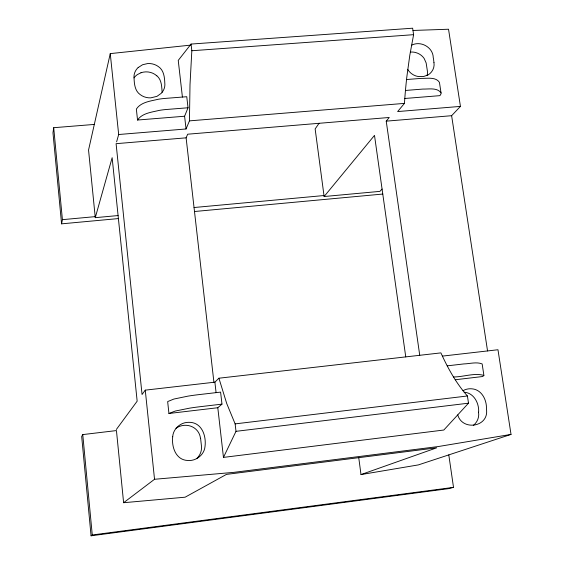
<?xml version="1.0" encoding="UTF-8"?>
<svg xmlns="http://www.w3.org/2000/svg" width="564" height="564" viewBox="0 0 564 564"><rect width="100%" height="100%" fill="white"/><g stroke="black" fill="none" stroke-linecap="round" stroke-linejoin="round"><path stroke-width="0.85" d="M116.6 141.867L118.673 134.514L186.049 128.973L189.448 120.865L190.005 84.741L191.831 50.746L191.055 44.07L412.644 28.2L413.602 34.679L409.809 55.209L406.856 76.725A611.975 576.154 -16.7 0 0 404.451 103.388L397.648 111.566L460.435 106.399L448.535 29.229L412.975 30.463M94.315 124.425L53.7 127.704L52.974 132.808L61.575 223.845L118.398 218.571M447.203 365.853L463.798 363.928C469.741 363.787 476.587 361.651 482.157 363.942L483.891 375.384L482.981 376.294A8.143 7.67 -16.7 0 1 482.495 376.541L455.247 379.755M61.575 223.845L62.407 219.664L53.7 127.704M190.188 45.169L110.255 53.615L88.548 150.045L95.274 217.662L118.087 215.554M95.274 217.662L112.144 157.701L137.158 401.173L116.339 429.493M184.597 116.233L188.031 107.766L186.762 96.719L165.478 98.383A80.335 75.632 -16.7 0 0 158.089 99.292C150.602 101.118 140.887 102.07 136.361 109.085L137.531 120.033L184.597 116.233L186.049 128.973M213.918 382.279L186.113 137.835L187.664 134.204L389.245 117.481L386.227 121.154L419.736 355.299M137.531 120.033C142.149 113.103 151.829 112.201 159.309 110.375A82.379 77.557 -16.7 0 1 166.711 109.465L188.031 107.766M223.457 457.397L235.999 431.333L235.132 423.888L226.735 403.542L218.917 378.211L440.907 352.881C447.894 368.264 456.184 383.28 467.429 395.984L468.501 403.182L443.819 430.029L223.457 457.397L217.803 407.73L221.976 404.134L220.602 392.114L198.493 394.673A219.798 206.932 -16.7 0 0 188.115 396.111L173.909 399.044L167.656 401.582L168.932 413.482L217.803 407.73M358.774 457.82L360.995 474.578L436.698 447.816L226.46 474.387L185.126 497.194L123.615 502.714L116.445 430.572L82.76 434.59L81.681 436.508L91.065 535.8L448.472 488.664L453.512 487.374L448.796 454.894M319.041 123.304L315.149 128.945L324.117 196.526L379.889 191.372L382.075 189.067M218.917 378.211L214.891 382.166L145.265 390.147L142.058 394.504L116.092 143.672L186.113 137.835M191.055 44.07L178.238 60.404L182.412 97.057M324.117 196.526L374.496 135.381L405.756 356.892M386.227 121.154L451.623 115.698L460.435 106.399M168.932 413.482L175.207 411.057L189.441 408.181A235.956 222.145 -16.7 0 1 199.832 406.736L221.976 404.134M123.615 502.714L154.536 479.28L233.609 472.385L438.186 446.561L511.026 434.414L497.97 349.743L442.387 356.11M91.065 535.8L92.27 534.982L453.512 487.374M463.002 390.697C465.645 389.167 468.783 388.518 471.821 388.815C481.734 389.477 486.944 400.095 486.436 409.083C489.376 427.075 462.283 431.34 457.749 414.878M427.639 75.068L423.733 76.478L418.509 76.591A15.855 14.932 -16.7 0 1 407.758 69.492M411.523 45.268C420.462 40.347 433.096 47.207 433.237 57.613A14.058 13.233 -16.7 0 1 433.695 60.623L433.991 62.583M140.986 72.756L137.44 74.554A13.473 12.683 -16.7 0 0 134.035 77.881M511.026 434.414L418.389 464.898L360.995 474.578M235.132 423.888L467.429 395.984M235.999 431.333L468.501 403.182M453.491 376.949C463.206 377.062 474.444 372.585 483.898 375.441M62.407 219.664L95.168 216.639M194.037 207.524L323.983 195.539M194.495 211.514L382.78 194.051M189.448 120.865L404.444 103.388M405.453 90.459L422.81 89.077C428.619 89.246 437.347 87.307 441.041 92.926A2.587 2.439 -16.7 0 1 440.97 93.899L439.941 95.647L404.79 98.481M406.538 79.531L421.216 78.382C427.033 78.544 435.817 76.669 439.441 82.372L441.041 92.926M191.831 50.746L413.602 34.679M464.214 392.213C473.845 392.861 479.273 403.281 478.624 412.178M156.855 75.78C161.41 79.489 161.685 85.806 162.051 91.171L162.122 92.284M451.623 115.698L487.55 350.935M214.891 382.166L216.082 392.636M200.587 438.256L201.454 446.103A15.679 14.763 -16.7 0 1 196.653 458.652M110.255 53.615L118.673 134.514M145.265 390.147L154.536 479.28M82.76 434.59L92.27 534.982M140.979 72.742A15.714 14.798 -16.7 0 1 156.799 75.837M433.949 62.597A12.669 11.922 -16.7 0 1 427.709 75.181M410.324 52.092A14.636 13.783 -16.7 0 1 415.661 52.544A15.679 14.763 -16.7 0 1 424.114 58.388L426.137 62.921L427.336 70.676A13.141 12.373 -16.7 0 1 427.124 75.343M176.003 428.245A15.658 14.742 -16.7 0 1 200.446 438.27M478.526 412.199A14.65 13.797 -16.7 0 1 473.33 425.46M172.704 436.762C171.484 446.928 175.756 459.977 187.692 460.485C195.983 461.31 204.387 454.824 205.028 446.378C206.424 435.366 201.475 421.879 188.538 422.323C180.635 422.267 173.141 428.746 172.704 436.762M138.166 67.553L137.278 68.455A13.268 12.493 -16.7 0 0 134.443 73.581A13.48 12.69 -16.7 0 0 134.063 78.177C134.274 84.001 134.909 90.91 140.147 94.569A16.257 15.306 -16.7 0 0 150.757 97.861L156.996 96.331L161.149 93.384A13.353 12.57 -16.7 0 0 164.209 88.492A13.494 12.704 -16.7 0 0 164.794 83.12C164.589 77.247 163.849 70.274 158.505 66.672A16.25 15.298 -16.7 0 0 147.662 63.556L142.579 64.74L138.166 67.553"/></g></svg>
